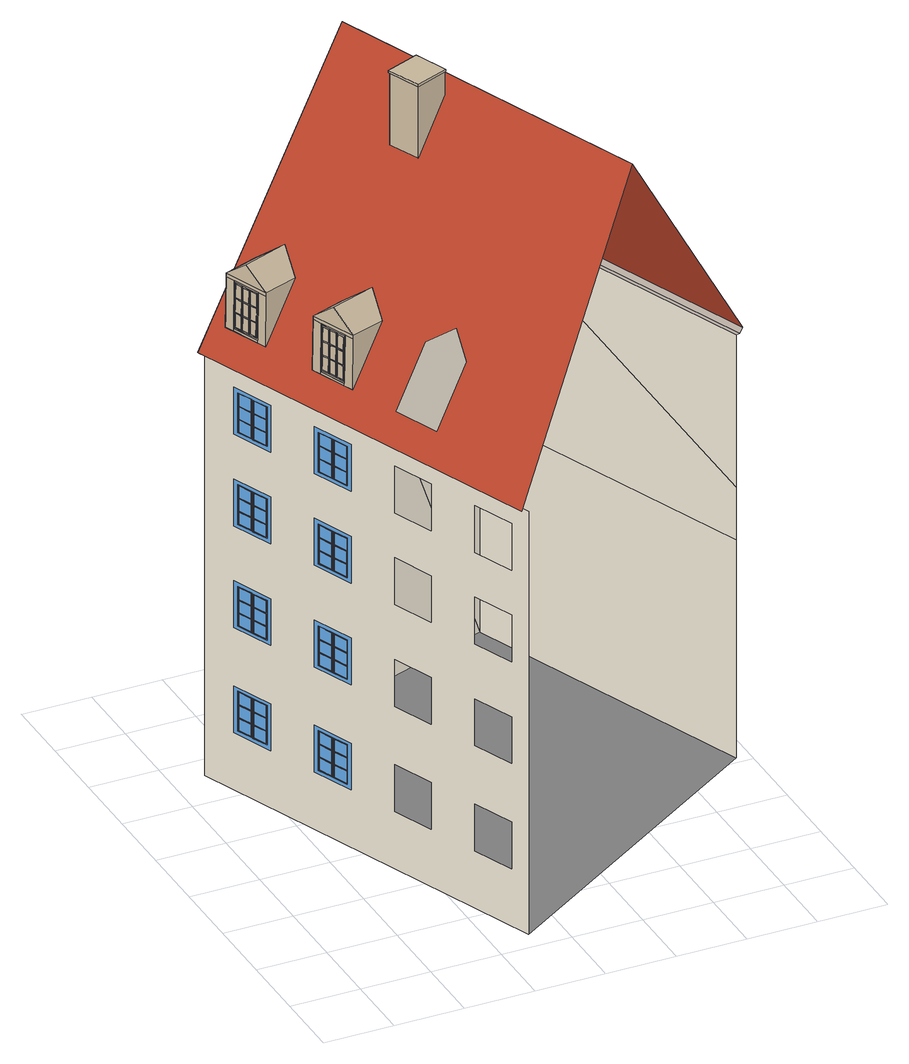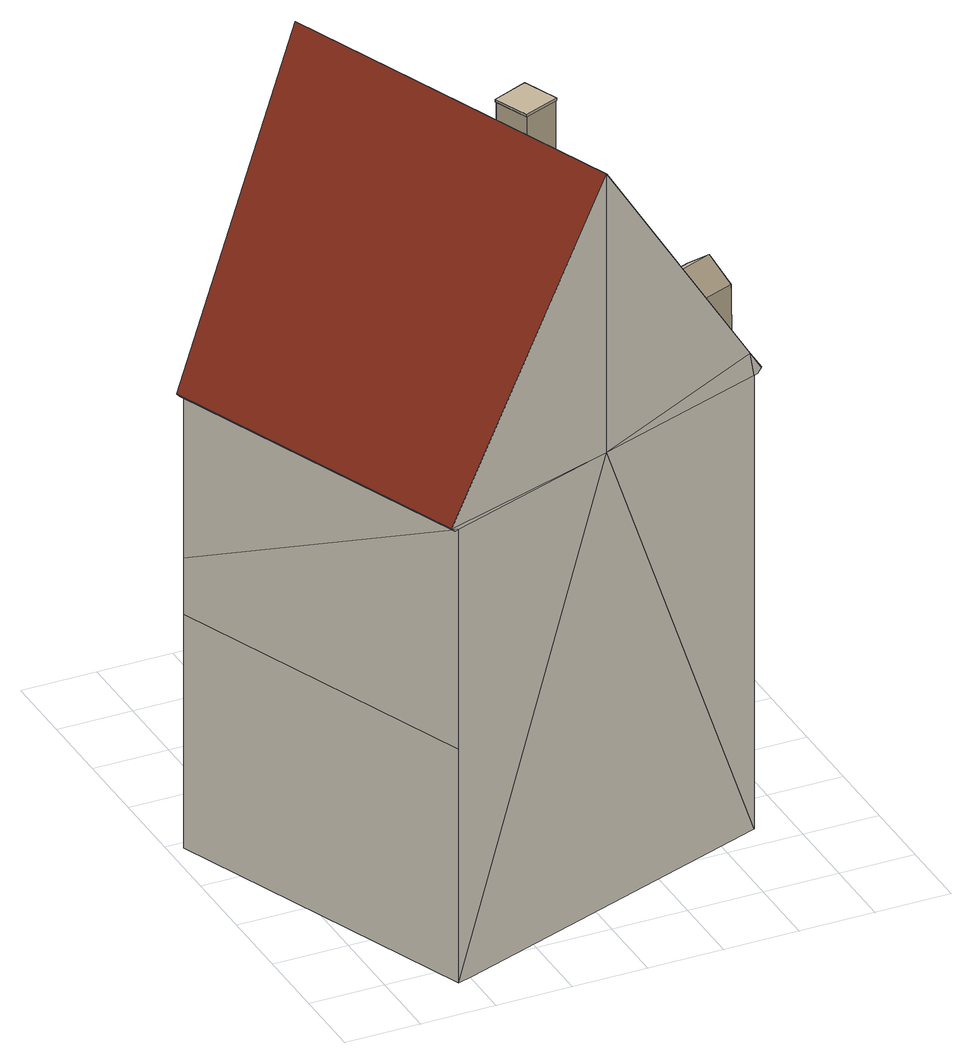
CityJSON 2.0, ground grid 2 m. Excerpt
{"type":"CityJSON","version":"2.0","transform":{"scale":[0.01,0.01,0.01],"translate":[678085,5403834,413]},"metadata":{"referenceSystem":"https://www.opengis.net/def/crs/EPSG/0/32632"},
"CityObjects":{
"building1":{"type":"Building","attributes":{"dataAvailable":"Sufficient","measuredHeight":20.71},"children":["building1-1","building1-2","building1-3"],"geometry":[{"type":"MultiSurface","lod":"3","boundaries":[[[0,1,2]],[[0,3,1]],[[3,4,2,1]],[[0,2,4]],[[4,3,0]],[[5,6,7,8]],[[9,10,11,12]],[[13,14,15,16]],[[17,18,19,20]],[[21,22,23,24]],[[25,26,27,28]],[[29,30,31,32]],[[33,34,35,36]],[[37,38,39,40]],[[41,42,43,44]],[[45,46,47,48]],[[49,50,51,52]],[[10,53,54,11]],[[6,55,56,7]],[[14,57,58,15]],[[22,59,60,23]],[[18,61,62,19]],[[26,63,64,27]],[[34,65,66,35]],[[30,67,68,31]],[[38,69,70,39]],[[46,71,72,47]],[[42,73,74,43]],[[50,75,76,51]],[[77,78,79,80],[58,81,16,15],[82,12,11,54],[83,8,7,56]],[[84,85,86,87],[64,88,28,27],[89,24,23,60],[90,20,19,62]],[[91,92,93,94],[70,95,40,39],[96,36,35,66],[97,32,31,68]],[[98,99,100,101],[76,102,52,51],[103,48,47,72],[104,44,43,74]],[[14,13,105,106]],[[10,9,107,108]],[[6,5,109,110]],[[26,25,111,112]],[[22,21,113,114]],[[18,17,115,116]],[[38,37,117,118]],[[34,33,119,120]],[[30,29,121,122]],[[50,49,123,124]],[[46,45,125,126]],[[42,41,127,128]],[[129,9,12,82]],[[130,13,16,81]],[[131,5,8,83]],[[132,21,24,89]],[[133,25,28,88]],[[134,17,20,90]],[[135,33,36,96]],[[136,37,40,95]],[[137,29,32,97]],[[138,45,48,103]],[[139,49,52,102]],[[140,41,44,104]],[[53,10,9,129]],[[14,13,130,57]],[[55,6,5,131]],[[59,22,21,132]],[[26,25,133,63]],[[61,18,17,134]],[[65,34,33,135]],[[38,37,136,69]],[[67,30,29,137]],[[71,46,45,138]],[[50,49,139,75]],[[73,42,41,140]],[[9,129,141,107]],[[13,130,142,105]],[[5,131,143,109]],[[21,132,144,113]],[[25,133,145,111]],[[17,134,146,115]],[[33,135,147,119]],[[37,136,148,117]],[[29,137,149,121]],[[45,138,150,125]],[[49,139,151,123]],[[41,140,152,127]],[[53,129,82,54]],[[57,130,81,58]],[[55,131,83,56]],[[59,132,89,60]],[[63,133,88,64]],[[61,134,90,62]],[[65,135,96,66]],[[69,136,95,70]],[[67,137,97,68]],[[71,138,103,72]],[[75,139,102,76]],[[73,140,104,74]],[[57,14,106,153]],[[53,10,108,154]],[[55,6,110,155]],[[63,26,112,156]],[[59,22,114,157]],[[61,18,116,158]],[[69,38,118,159]],[[65,34,120,160]],[[67,30,122,161]],[[75,50,124,162]],[[71,46,126,163]],[[73,42,128,164]],[[165,166,167,168]],[[169,170,171,172]],[[173,174,175,176]],[[177,178,179,180]],[[181,182,183,184]],[[185,186,187,188]],[[189,190,191,192]],[[193,194,195,196]],[[197,198,199,200]],[[201,202,203,204]],[[205,206,207,208]],[[209,210,211,212]],[[213,214,215,216],[77,80,79,78],[217,218,219,220]],[[221,222,223,224],[84,87,86,85],[225,226,227,228]],[[229,230,231,232],[91,94,93,92],[233,234,235,236]],[[237,238,239,240],[98,101,100,99],[241,242,243,244]],[[130,57,153,142]],[[129,53,154,141]],[[131,55,155,143]],[[133,63,156,145]],[[132,59,157,144]],[[134,61,158,146]],[[136,69,159,148]],[[135,65,160,147]],[[137,67,161,149]],[[139,75,162,151]],[[138,71,163,150]],[[140,73,164,152]],[[174,245,246,175]],[[170,247,248,171]],[[166,249,250,167]],[[186,251,252,187]],[[182,253,254,183]],[[178,255,256,179]],[[198,257,258,199]],[[194,259,260,195]],[[190,261,262,191]],[[210,263,264,211]],[[206,265,266,207]],[[202,267,268,203]],[[217,220,219,218],[246,269,176,175],[270,168,167,250],[271,172,171,248]],[[225,228,227,226],[252,272,188,187],[273,180,179,256],[274,184,183,254]],[[233,236,235,234],[258,275,200,199],[276,192,191,262],[277,196,195,260]],[[241,244,243,242],[264,278,212,211],[279,204,203,268],[280,208,207,266]],[[170,169,281,282]],[[166,165,283,284]],[[174,173,285,286]],[[182,181,287,288]],[[178,177,289,290]],[[186,185,291,292]],[[194,193,293,294]],[[190,189,295,296]],[[198,197,297,298]],[[206,205,299,300]],[[202,201,301,302]],[[210,209,303,304]],[[305,165,168,270]],[[306,173,176,269]],[[307,169,172,271]],[[308,177,180,273]],[[309,185,188,272]],[[310,181,184,274]],[[311,189,192,276]],[[312,197,200,275]],[[313,193,196,277]],[[314,201,204,279]],[[315,209,212,278]],[[316,205,208,280]],[[174,173,306,245]],[[247,170,169,307]],[[249,166,165,305]],[[186,185,309,251]],[[253,182,181,310]],[[255,178,177,308]],[[198,197,312,257]],[[259,194,193,313]],[[261,190,189,311]],[[210,209,315,263]],[[265,206,205,316]],[[267,202,201,314]],[[169,307,317,281]],[[165,305,318,283]],[[173,306,319,285]],[[181,310,320,287]],[[177,308,321,289]],[[185,309,322,291]],[[193,313,323,293]],[[189,311,324,295]],[[197,312,325,297]],[[205,316,326,299]],[[201,314,327,301]],[[209,315,328,303]],[[249,305,270,250]],[[245,306,269,246]],[[247,307,271,248]],[[255,308,273,256]],[[251,309,272,252]],[[253,310,274,254]],[[261,311,276,262]],[[257,312,275,258]],[[259,313,277,260]],[[267,314,279,268]],[[263,315,278,264]],[[265,316,280,266]],[[249,166,284,329]],[[247,170,282,330]],[[245,174,286,331]],[[255,178,290,332]],[[253,182,288,333]],[[251,186,292,334]],[[261,190,296,335]],[[259,194,294,336]],[[257,198,298,337]],[[267,202,302,338]],[[265,206,300,339]],[[263,210,304,340]],[[307,247,330,317]],[[305,249,329,318]],[[306,245,331,319]],[[310,253,333,320]],[[308,255,332,321]],[[309,251,334,322]],[[313,259,336,323]],[[311,261,335,324]],[[312,257,337,325]],[[316,265,339,326]],[[314,267,338,327]],[[315,263,340,328]],[[341,342,343,344]],[[345,346,347,348]],[[349,350,351,352]],[[353,354,355,356]],[[357,358,359,360]],[[361,362,363,364]],[[365,366,367,368]],[[369,370,371,372]],[[373,374,375,376]],[[377,378,379,380]],[[381,382,383,384]],[[385,386,387,388]],[[346,389,390,347]],[[342,391,392,343]],[[350,393,394,351]],[[358,395,396,359]],[[354,397,398,355]],[[362,399,400,363]],[[370,401,402,371]],[[366,403,404,367]],[[374,405,406,375]],[[382,407,408,383]],[[378,409,410,379]],[[386,411,412,387]],[[413,414,415,416],[394,417,352,351],[418,348,347,390],[419,344,343,392]],[[420,421,422,423],[400,424,364,363],[425,360,359,396],[426,356,355,398]],[[427,428,429,430],[406,431,376,375],[432,372,371,402],[433,368,367,404]],[[434,435,436,437],[412,438,388,387],[439,384,383,408],[440,380,379,410]],[[350,349,441,442]],[[346,345,443,444]],[[342,341,445,446]],[[362,361,447,448]],[[358,357,449,450]],[[354,353,451,452]],[[374,373,453,454]],[[370,369,455,456]],[[366,365,457,458]],[[386,385,459,460]],[[382,381,461,462]],[[378,377,463,464]],[[465,345,348,418]],[[466,349,352,417]],[[467,341,344,419]],[[468,357,360,425]],[[469,361,364,424]],[[470,353,356,426]],[[471,369,372,432]],[[472,373,376,431]],[[473,365,368,433]],[[474,381,384,439]],[[475,385,388,438]],[[476,377,380,440]],[[389,346,345,465]],[[350,349,466,393]],[[391,342,341,467]],[[395,358,357,468]],[[362,361,469,399]],[[397,354,353,470]],[[401,370,369,471]],[[374,373,472,405]],[[403,366,365,473]],[[407,382,381,474]],[[386,385,475,411]],[[409,378,377,476]],[[345,465,477,443]],[[349,466,478,441]],[[341,467,479,445]],[[357,468,480,449]],[[361,469,481,447]],[[353,470,482,451]],[[369,471,483,455]],[[373,472,484,453]],[[365,473,485,457]],[[381,474,486,461]],[[385,475,487,459]],[[377,476,488,463]],[[389,465,418,390]],[[393,466,417,394]],[[391,467,419,392]],[[395,468,425,396]],[[399,469,424,400]],[[397,470,426,398]],[[401,471,432,402]],[[405,472,431,406]],[[403,473,433,404]],[[407,474,439,408]],[[411,475,438,412]],[[409,476,440,410]],[[489,490,4,491],[237,240,239,238],[492,493,494,495],[496,497,498,499],[500,501,502,503],[504,505,506,507],[508,509,510,511],[512,513,514,515],[516,517,518,519],[520,521,522,523],[524,525,526,527],[223,222,221,224],[528,529,530,531],[215,214,213,216],[532,533,534,535],[536,537,538,539],[230,229,232,231]],[[393,350,442,540]],[[389,346,444,541]],[[391,342,446,542]],[[399,362,448,543]],[[395,358,450,544]],[[397,354,452,545]],[[405,374,454,546]],[[401,370,456,547]],[[403,366,458,548]],[[411,386,460,549]],[[407,382,462,550]],[[409,378,464,551]],[[552,553,554,555]],[[556,557,558,559]],[[560,561,562,563]],[[564,565,566,567]],[[568,569,570,571]],[[572,573,574,575]],[[576,577,578,579]],[[580,581,582,583]],[[584,585,586,587]],[[588,589,590,591]],[[592,593,594,595]],[[596,597,598,599]],[[497,496,499,498],[413,416,415,414],[600,601,602,603]],[[501,500,503,502],[420,423,422,421],[604,605,606,607]],[[531,530,529,528],[427,430,429,428],[608,609,610,611]],[[526,525,524,527],[434,437,436,435],[612,613,614,615]],[[466,393,540,478]],[[465,389,541,477]],[[467,391,542,479]],[[469,399,543,481]],[[468,395,544,480]],[[470,397,545,482]],[[472,405,546,484]],[[471,401,547,483]],[[473,403,548,485]],[[475,411,549,487]],[[474,407,550,486]],[[476,409,551,488]],[[561,616,617,562]],[[557,618,619,558]],[[553,620,621,554]],[[573,622,623,574]],[[569,624,625,570]],[[565,626,627,566]],[[585,628,629,586]],[[581,630,631,582]],[[577,632,633,578]],[[597,634,635,598]],[[593,636,637,594]],[[589,638,639,590]],[[600,603,602,601],[617,640,563,562],[641,555,554,621],[642,559,558,619]],[[604,607,606,605],[623,643,575,574],[644,567,566,627],[645,571,570,625]],[[608,611,610,609],[629,646,587,586],[647,579,578,633],[648,583,582,631]],[[612,615,614,613],[635,649,599,598],[650,591,590,639],[651,595,594,637]],[[557,556,652,653]],[[553,552,654,655]],[[561,560,656,657]],[[569,568,658,659]],[[565,564,660,661]],[[573,572,662,663]],[[581,580,664,665]],[[577,576,666,667]],[[585,584,668,669]],[[593,592,670,671]],[[589,588,672,673]],[[597,596,674,675]],[[676,552,555,641]],[[677,560,563,640]],[[678,556,559,642]],[[679,564,567,644]],[[680,572,575,643]],[[681,568,571,645]],[[682,576,579,647]],[[683,584,587,646]],[[684,580,583,648]],[[685,588,591,650]],[[686,596,599,649]],[[687,592,595,651]],[[561,560,677,616]],[[618,557,556,678]],[[620,553,552,676]],[[573,572,680,622]],[[624,569,568,681]],[[626,565,564,679]],[[585,584,683,628]],[[630,581,580,684]],[[632,577,576,682]],[[597,596,686,634]],[[636,593,592,687]],[[638,589,588,685]],[[556,678,688,652]],[[552,676,689,654]],[[560,677,690,656]],[[568,681,691,658]],[[564,679,692,660]],[[572,680,693,662]],[[580,684,694,664]],[[576,682,695,666]],[[584,683,696,668]],[[592,687,697,670]],[[588,685,698,672]],[[596,686,699,674]],[[620,553,655,700]],[[618,557,653,701]],[[616,561,657,702]],[[626,565,661,703]],[[624,569,659,704]],[[622,573,663,705]],[[632,577,667,706]],[[630,581,665,707]],[[628,585,669,708]],[[638,589,673,709]],[[636,593,671,710]],[[634,597,675,711]],[[682,632,706,695]],[[683,628,708,696]],[[687,636,710,697]],[[685,638,709,698]],[[686,634,711,699]],[[712,713,714,715,716]],[[717,491,4]],[[717,4,3]],[[718,719,720,721,722]],[[3,0,723,724,725,726],[716,715,714,713,712],[722,721,720,719,718],[727,728,729,730,731]],[[3,726,717]],[[732,733,734,491,717]],[[735,489,491,734,733,732]],[[725,736,737,726]],[[717,726,737]],[[738,739,732,717]],[[738,717,737]],[[740,738,737]],[[741,735,732,739]],[[742,741,739,738]],[[743,742,738]],[[744,743,738,740]],[[736,744,740,737]]],"semantics":{"surfaces":[{"type":"OuterCeilingSurface"},{"type":"RoofSurface"},{"type":"WallSurface"},{"type":"Window"},{"type":"RoofSurface","klumMaterialClass":"Ceramic","klumMaterialIndex":"D201","materialUncertainty":0.3},{"type":"GroundSurface"}],"values":[0,1,2,2,2,3,3,3,3,3,3,3,3,3,3,3,3,3,3,3,3,3,3,3,3,3,3,3,3,3,3,3,3,3,3,3,3,3,3,3,3,3,3,3,3,3,3,3,3,3,3,3,3,3,3,3,3,3,3,3,3,3,3,3,3,3,3,3,3,3,3,3,3,3,3,3,3,3,3,3,3,3,3,3,3,3,3,3,3,3,3,3,3,3,3,3,3,3,3,3,3,3,3,3,3,3,3,3,3,3,3,3,3,3,3,3,3,3,3,3,3,3,3,3,3,3,3,3,3,3,3,3,3,3,3,3,3,3,3,3,3,3,3,3,3,3,3,3,3,3,3,3,3,3,3,3,3,3,3,3,3,3,3,3,3,3,3,3,3,3,3,3,3,3,3,3,3,3,3,3,3,3,3,3,3,3,3,3,3,3,3,3,3,3,3,3,3,3,3,3,3,3,3,3,3,3,3,3,3,3,3,3,3,3,3,3,3,3,3,3,3,3,3,3,3,3,3,3,3,3,3,3,3,3,3,3,3,3,3,3,3,3,3,3,3,3,3,3,3,3,3,3,3,3,3,3,3,3,3,3,3,3,3,3,3,3,3,3,3,3,3,3,3,3,3,3,3,3,3,3,3,3,3,3,3,3,3,3,3,3,3,3,3,3,3,3,3,3,3,3,3,3,3,3,3,3,3,3,3,3,3,3,3,3,3,3,3,3,3,3,3,2,3,3,3,3,3,3,3,3,3,3,3,3,3,3,3,3,3,3,3,3,3,3,3,3,3,3,3,3,3,3,3,3,3,3,3,3,3,3,3,3,3,3,3,3,3,3,3,3,3,3,3,3,3,3,3,3,3,3,3,3,3,3,3,3,3,3,3,3,3,3,3,3,3,3,3,3,3,3,3,3,3,3,3,3,3,3,3,3,3,3,3,3,3,3,3,3,3,3,3,3,3,3,3,3,3,3,3,3,3,3,3,3,3,3,3,3,3,3,3,3,3,1,2,2,1,4,2,2,5,4,2,2,2,2,2,2,2,0,0]}}]},
"building1-1":{"type":"BuildingInstallation","attributes":{"@cityeditor:layer":"Unclassified.LoD3"},"parents":["building1"],"geometry":[{"type":"MultiSurface","lod":"3","boundaries":[[[745,746,747,748]],[[749,750,751]],[[752,753,754,755]],[[756,757,758,759]],[[760,761,762,763],[764,752,755,765,766,767,768,769]],[[770,771,772,773]],[[774,775,776]],[[764,777,753,752]],[[756,778,779,759]],[[774,776,780,763,762,781]],[[763,782,783,760]],[[773,772,784,785]],[[758,786,787,757]],[[788,789,746,745]],[[753,777,790,791]],[[745,788,792,748]],[[793,794,795,796]],[[751,797,754,753,791]],[[792,798,789,788]],[[777,799,800,750,749,790]],[[785,784,801,802]],[[762,803,782,763]],[[769,799,754,755]],[[769,799,777,764]],[[757,787,778,756]],[[748,747,798,792]],[[759,779,786,758]],[[716,712,774,781]],[[804,805,806,807]],[[808,809,794,793]],[[751,750,800,797],[810,811,812,813],[806,805,814,815],[794,809,816,795]],[[802,801,771,770]],[[767,750,800,768]],[[817,818,819,820]],[[817,813,812,820]],[[765,797,751,766]],[[766,751,750,767]],[[821,822,823,824]],[[807,806,815,825]],[[765,797,800,768]],[[752,764,769,755],[745,748,792,788],[756,759,758,757],[773,785,802,770]],[[820,812,811,819]],[[825,807,804,826]],[[818,810,813,817]],[[793,808,827,796]],[[825,815,814,826]],[[819,811,810,818]],[[796,795,816,827]],[[754,799,777,753],[789,798,747,746],[787,786,779,778],[771,801,784,772]],[[765,768,767,766],[817,820,819,818],[825,826,804,807],[796,827,808,793]],[[760,783,828,761]],[[770,802,785,773]],[[714,715,780,776]],[[761,829,716,781,762]],[[768,800,799,769]],[[760,830,829,761]],[[715,830,760,763,780]],[[831,832,833,834]],[[755,769,768,765],[834,835,836,831],[837,838,839,840],[841,842,821,824]],[[838,843,844,839]],[[839,844,845,840]],[[841,846,847,842]],[[824,823,846,841]],[[797,800,799,754],[832,848,849,833],[845,844,843,850],[823,822,847,846]],[[837,840,839,838]],[[836,848,832,831]],[[834,833,849,835]],[[824,821,842,841]],[[837,850,843,838]],[[755,754,797,765]],[[842,847,822,821]],[[834,831,836,835]],[[827,816,809,808]],[[840,845,850,837]],[[835,849,848,836]],[[826,814,805,804]],[[713,712,774,775]],[[714,713,775,776]],[[715,830,829,716,712,713,714]]]}]},
"building1-2":{"type":"BuildingInstallation","attributes":{"@cityeditor:layer":"Unclassified.LoD3"},"parents":["building1"],"geometry":[{"type":"MultiSurface","lod":"3","boundaries":[[[851,852,853,854]],[[855,856,857,858]],[[859,860,861,862]],[[863,864,865,866]],[[867,868,869,870],[871,859,862,872,873,874,875,876]],[[877,878,879,880]],[[881,882,883]],[[871,884,860,859]],[[863,885,886,866]],[[881,883,887,870,869,888]],[[870,889,890,867]],[[880,879,891,892]],[[865,893,894,864]],[[895,896,852,851]],[[860,884,897,898]],[[851,895,899,854]],[[900,901,902,903]],[[855,858,904,861,860,898]],[[899,905,896,895]],[[884,906,907,857,856,897]],[[892,891,908,909]],[[869,910,889,870]],[[876,906,861,862]],[[876,906,884,871]],[[864,894,885,863]],[[854,853,905,899]],[[866,886,893,865]],[[719,720,881,888]],[[911,912,913,914]],[[915,916,901,900]],[[858,857,907,904],[917,918,919,920],[913,912,921,922],[901,916,923,902]],[[909,908,878,877]],[[874,857,907,875]],[[924,925,926,927]],[[924,920,919,927]],[[872,904,858,873]],[[873,858,857,874]],[[928,929,930,931]],[[914,913,922,932]],[[872,904,907,875]],[[859,871,876,862],[851,854,899,895],[863,866,865,864],[880,892,909,877]],[[927,919,918,926]],[[932,914,911,933]],[[925,917,920,924]],[[900,915,934,903]],[[932,922,921,933]],[[926,918,917,925]],[[903,902,923,934]],[[861,906,884,860],[896,905,853,852],[894,893,886,885],[878,908,891,879]],[[872,875,874,873],[924,927,926,925],[932,933,911,914],[903,934,915,900]],[[867,890,935,868]],[[877,909,892,880]],[[722,718,887,883]],[[868,936,719,888,869]],[[875,907,906,876]],[[867,937,936,868]],[[718,937,867,870,887]],[[938,939,940,941]],[[862,876,875,872],[941,942,943,938],[944,945,946,947],[948,949,928,931]],[[945,950,951,946]],[[946,951,952,947]],[[948,953,954,949]],[[931,930,953,948]],[[904,907,906,861],[939,955,956,940],[952,951,950,957],[930,929,954,953]],[[944,947,946,945]],[[943,955,939,938]],[[941,940,956,942]],[[931,928,949,948]],[[944,957,950,945]],[[862,861,904,872]],[[949,954,929,928]],[[941,938,943,942]],[[934,923,916,915]],[[947,952,957,944]],[[942,956,955,943]],[[933,921,912,911]],[[721,720,881,882]],[[722,721,882,883]],[[718,937,936,719,720,721,722]]]}]},
"building1-3":{"type":"BuildingInstallation","attributes":{"materialUncertainty":1},"parents":["building1"],"geometry":[{"type":"MultiSurface","lod":"3","boundaries":[[[958,959,960,961]],[[962,963,964,965]],[[966,967,968,969]],[[960,970,971,961]],[[970,972,973,971],[964,969,968,965]],[[959,972,970,960]],[[961,971,973,958]],[[958,973,972,959]],[[963,966,969,964]],[[962,965,968,967]],[[967,966,963,962]]]}]}
},
"vertices":[
[72,1118,1341],[71,1118,1341],[83,1122,1329],[107,1131,1396],[95,1127,1329],[139,1015,328],[139,1015,365],[138,1014,365],[138,1014,328],[139,1015,289],[139,1015,326],[138,1014,326],[138,1014,289],[139,1015,250],[139,1015,287],[138,1014,287],[138,1014,250],[139,1015,641],[139,1015,678],[138,1014,678],[138,1014,641],[139,1015,602],[139,1015,639],[138,1014,639],[138,1014,602],[139,1015,563],[139,1015,600],[138,1014,600],[138,1014,563],[139,1015,945],[139,1015,982],[138,1014,982],[138,1014,945],[139,1015,906],[139,1015,943],[138,1014,943],[138,1014,906],[139,1015,867],[139,1015,904],[138,1014,904],[138,1014,867],[139,1015,1219],[139,1015,1257],[138,1014,1257],[138,1014,1219],[139,1015,1180],[139,1015,1218],[138,1014,1218],[138,1014,1180],[139,1015,1141],[139,1015,1179],[138,1014,1179],[138,1014,1141],[155,973,326],[154,973,326],[155,973,365],[154,973,365],[155,973,287],[154,973,287],[155,973,639],[154,973,639],[155,973,678],[154,973,678],[155,973,600],[154,973,600],[155,973,943],[154,973,943],[155,973,982],[154,973,982],[155,973,904],[154,973,904],[155,973,1218],[154,973,1218],[155,973,1257],[154,973,1257],[155,973,1179],[154,973,1179],[137,1017,367],[137,1017,248],[155,971,248],[155,971,367],[154,973,250],[154,973,289],[154,973,328],[137,1017,680],[137,1017,561],[155,971,561],[155,971,680],[154,973,563],[154,973,602],[154,973,641],[137,1017,984],[137,1017,865],[155,971,865],[155,971,984],[154,973,867],[154,973,906],[154,973,945],[137,1017,1258],[137,1017,1140],[155,971,1140],[155,971,1258],[154,973,1141],[154,973,1180],[154,973,1219],[141,1016,250],[141,1016,287],[141,1016,289],[141,1016,326],[141,1016,328],[141,1016,365],[141,1016,563],[141,1016,600],[141,1016,602],[141,1016,639],[141,1016,641],[141,1016,678],[141,1016,867],[141,1016,904],[141,1016,906],[141,1016,943],[141,1016,945],[141,1016,982],[141,1016,1141],[141,1016,1179],[141,1016,1180],[141,1016,1218],[141,1016,1219],[141,1016,1257],[155,973,289],[155,973,250],[155,973,328],[155,973,602],[155,973,563],[155,973,641],[155,973,906],[155,973,867],[155,973,945],[155,973,1180],[155,973,1141],[155,973,1219],[157,974,289],[157,974,250],[157,974,328],[157,974,602],[157,974,563],[157,974,641],[157,974,906],[157,974,867],[157,974,945],[157,974,1180],[157,974,1141],[157,974,1219],[157,974,287],[157,974,326],[157,974,365],[157,974,600],[157,974,639],[157,974,678],[157,974,904],[157,974,943],[157,974,982],[157,974,1179],[157,974,1218],[157,974,1257],[158,966,289],[158,966,326],[157,966,326],[157,966,289],[158,966,328],[158,966,365],[157,966,365],[157,966,328],[158,966,250],[158,966,287],[157,966,287],[157,966,250],[158,966,602],[158,966,639],[157,966,639],[157,966,602],[158,966,641],[158,966,678],[157,966,678],[157,966,641],[158,966,563],[158,966,600],[157,966,600],[157,966,563],[158,966,906],[158,966,943],[157,966,943],[157,966,906],[158,966,945],[158,966,982],[157,966,982],[157,966,945],[158,966,867],[158,966,904],[157,966,904],[157,966,867],[158,966,1180],[158,966,1218],[157,966,1218],[157,966,1180],[158,966,1219],[158,966,1257],[157,966,1257],[157,966,1219],[158,966,1141],[158,966,1179],[157,966,1179],[157,966,1141],[132,1030,377],[132,1030,237],[179,908,237],[179,908,377],[156,967,367],[174,921,367],[174,921,248],[156,967,248],[132,1030,691],[132,1030,551],[179,908,551],[179,908,691],[156,967,680],[174,921,680],[174,921,561],[156,967,561],[132,1030,995],[132,1030,855],[179,908,855],[179,908,995],[156,967,984],[174,921,984],[174,921,865],[156,967,865],[132,1030,1269],[132,1030,1129],[179,908,1129],[179,908,1269],[156,967,1258],[174,921,1258],[174,921,1140],[156,967,1140],[174,924,287],[173,924,287],[174,924,365],[173,924,365],[174,924,326],[173,924,326],[174,924,600],[173,924,600],[174,924,678],[173,924,678],[174,924,639],[173,924,639],[174,924,904],[173,924,904],[174,924,982],[173,924,982],[174,924,943],[173,924,943],[174,924,1179],[173,924,1179],[174,924,1257],[173,924,1257],[174,924,1218],[173,924,1218],[173,924,250],[173,924,289],[173,924,328],[173,924,563],[173,924,602],[173,924,641],[173,924,867],[173,924,906],[173,924,945],[173,924,1141],[173,924,1180],[173,924,1219],[160,967,328],[160,967,365],[160,967,289],[160,967,326],[160,967,250],[160,967,287],[160,967,641],[160,967,678],[160,967,602],[160,967,639],[160,967,563],[160,967,600],[160,967,945],[160,967,982],[160,967,906],[160,967,943],[160,967,867],[160,967,904],[160,967,1219],[160,967,1257],[160,967,1180],[160,967,1218],[160,967,1141],[160,967,1179],[174,924,289],[174,924,250],[174,924,328],[174,924,602],[174,924,563],[174,924,641],[174,924,906],[174,924,867],[174,924,945],[174,924,1180],[174,924,1141],[174,924,1219],[176,925,328],[176,925,289],[176,925,250],[176,925,641],[176,925,602],[176,925,563],[176,925,945],[176,925,906],[176,925,867],[176,925,1219],[176,925,1180],[176,925,1141],[176,925,326],[176,925,365],[176,925,287],[176,925,639],[176,925,678],[176,925,600],[176,925,943],[176,925,982],[176,925,904],[176,925,1218],[176,925,1257],[176,925,1179],[241,751,328],[241,751,365],[240,750,365],[240,750,328],[241,751,289],[241,751,326],[240,750,326],[240,750,289],[241,751,250],[241,751,287],[240,750,287],[240,750,250],[241,751,641],[241,751,678],[240,750,678],[240,750,641],[241,751,602],[241,751,639],[240,750,639],[240,750,602],[241,751,563],[241,751,600],[240,750,600],[240,750,563],[241,751,945],[241,751,982],[240,750,982],[240,750,945],[241,751,906],[241,751,943],[240,750,943],[240,750,906],[241,751,867],[241,751,904],[240,750,904],[240,750,867],[241,751,1219],[241,751,1257],[240,750,1257],[240,750,1219],[241,751,1180],[241,751,1218],[240,750,1218],[240,750,1180],[241,751,1141],[241,751,1179],[240,750,1179],[240,750,1141],[257,709,326],[256,708,326],[257,709,365],[256,708,365],[257,709,287],[256,708,287],[257,709,639],[256,708,639],[257,709,678],[256,708,678],[257,709,600],[256,708,600],[257,709,943],[256,708,943],[257,709,982],[256,708,982],[257,709,904],[256,708,904],[257,709,1218],[256,708,1218],[257,709,1257],[256,708,1257],[257,709,1179],[256,708,1179],[239,752,367],[239,752,248],[257,706,248],[257,706,367],[256,708,250],[256,708,289],[256,708,328],[239,752,680],[239,752,561],[257,706,561],[257,706,680],[256,708,563],[256,708,602],[256,708,641],[239,752,984],[239,752,865],[257,706,865],[257,706,984],[256,708,867],[256,708,906],[256,708,945],[239,752,1258],[239,752,1140],[257,706,1140],[257,706,1258],[256,708,1141],[256,708,1180],[256,708,1219],[243,751,250],[243,751,287],[243,751,289],[243,751,326],[243,751,328],[243,751,365],[243,751,563],[243,751,600],[243,751,602],[243,751,639],[243,751,641],[243,751,678],[243,751,867],[243,751,904],[243,751,906],[243,751,943],[243,751,945],[243,751,982],[243,751,1141],[243,751,1179],[243,751,1180],[243,751,1218],[243,751,1219],[243,751,1257],[257,709,289],[257,709,250],[257,709,328],[257,709,602],[257,709,563],[257,709,641],[257,709,906],[257,709,867],[257,709,945],[257,709,1180],[257,709,1141],[257,709,1219],[259,709,289],[259,709,250],[259,709,328],[259,709,602],[259,709,563],[259,709,641],[259,709,906],[259,709,867],[259,709,945],[259,709,1180],[259,709,1141],[259,709,1219],[506,60,66],[506,60,1329],[95,1127,66],[336,501,995],[382,380,995],[382,380,855],[336,501,855],[234,766,237],[234,766,377],[281,644,377],[281,644,237],[234,766,551],[234,766,691],[281,644,691],[281,644,551],[437,237,1129],[437,237,1269],[484,116,1269],[484,116,1129],[382,380,691],[382,380,551],[336,501,551],[336,501,691],[437,237,551],[437,237,691],[484,116,691],[484,116,551],[336,501,1129],[336,501,1269],[382,380,1269],[382,380,1129],[336,501,237],[336,501,377],[382,380,377],[382,380,237],[281,644,1129],[234,766,1129],[234,766,1269],[281,644,1269],[281,644,995],[281,644,855],[234,766,855],[234,766,995],[437,237,995],[484,116,995],[484,116,855],[437,237,855],[484,116,237],[437,237,237],[437,237,377],[484,116,377],[259,709,287],[259,709,326],[259,709,365],[259,709,600],[259,709,639],[259,709,678],[259,709,904],[259,709,943],[259,709,982],[259,709,1179],[259,709,1218],[259,709,1257],[260,702,289],[260,702,326],[259,701,326],[259,701,289],[260,702,328],[260,702,365],[259,701,365],[259,701,328],[260,702,250],[260,702,287],[259,701,287],[259,701,250],[260,702,602],[260,702,639],[259,701,639],[259,701,602],[260,702,641],[260,702,678],[259,701,678],[259,701,641],[260,702,563],[260,702,600],[259,701,600],[259,701,563],[260,702,906],[260,702,943],[259,701,943],[259,701,906],[260,702,945],[260,702,982],[259,701,982],[259,701,945],[260,702,867],[260,702,904],[259,701,904],[259,701,867],[260,702,1180],[260,702,1218],[259,701,1218],[259,701,1180],[260,702,1219],[260,702,1257],[259,701,1257],[259,701,1219],[260,702,1141],[260,702,1179],[259,701,1179],[259,701,1141],[258,703,367],[276,657,367],[276,657,248],[258,703,248],[258,703,680],[276,657,680],[276,657,561],[258,703,561],[258,703,984],[276,657,984],[276,657,865],[258,703,865],[258,703,1258],[276,657,1258],[276,657,1140],[258,703,1140],[276,660,287],[275,659,287],[276,660,365],[275,659,365],[276,660,326],[275,659,326],[276,660,600],[275,659,600],[276,660,678],[275,659,678],[276,660,639],[275,659,639],[276,660,904],[275,659,904],[276,660,982],[275,659,982],[276,660,943],[275,659,943],[276,660,1179],[275,659,1179],[276,660,1257],[275,659,1257],[276,660,1218],[275,659,1218],[275,659,250],[275,659,289],[275,659,328],[275,659,563],[275,659,602],[275,659,641],[275,659,867],[275,659,906],[275,659,945],[275,659,1141],[275,659,1180],[275,659,1219],[262,703,328],[262,703,365],[262,703,289],[262,703,326],[262,703,250],[262,703,287],[262,703,641],[262,703,678],[262,703,602],[262,703,639],[262,703,563],[262,703,600],[262,703,945],[262,703,982],[262,703,906],[262,703,943],[262,703,867],[262,703,904],[262,703,1219],[262,703,1257],[262,703,1180],[262,703,1218],[262,703,1141],[262,703,1179],[276,660,289],[276,660,250],[276,660,328],[276,660,602],[276,660,563],[276,660,641],[276,660,906],[276,660,867],[276,660,945],[276,660,1180],[276,660,1141],[276,660,1219],[278,661,328],[278,661,289],[278,661,250],[278,661,641],[278,661,602],[278,661,563],[278,661,945],[278,661,906],[278,661,867],[278,661,1219],[278,661,1180],[278,661,1141],[278,661,326],[278,661,365],[278,661,287],[278,661,639],[278,661,678],[278,661,600],[278,661,943],[278,661,982],[278,661,904],[278,661,1218],[278,661,1257],[278,661,1179],[290,996,1573],[298,1076,1627],[238,1129,1573],[136,1090,1414],[187,957,1414],[565,1297,1329],[246,804,1414],[298,670,1414],[400,709,1573],[409,789,1627],[349,843,1573],[482,51,1341],[515,72,1396],[933,342,2104],[565,1297,2104],[455,566,1573],[516,512,1627],[507,433,1573],[404,393,1414],[353,526,1414],[1036,1467,66],[994,1452,66],[101,1129,66],[1361,622,66],[1384,631,1341],[1059,1475,1341],[1036,1467,1329],[1036,1467,716],[1047,1471,1329],[1361,622,716],[1361,622,873],[1361,622,1329],[1373,626,1329],
[177,989,1517],[181,991,1517],[173,1011,1517],[169,1010,1517],[155,1063,1560],[154,1063,1560],[152,1062,1426],[176,987,1426],[180,988,1426],[170,1013,1426],[167,1011,1426],[176,989,1474],[177,989,1513],[169,1010,1513],[168,1009,1474],[147,1063,1422],[177,984,1422],[179,985,1565],[149,1064,1565],[178,988,1560],[157,1036,1426],[148,1061,1426],[150,1061,1560],[159,1037,1560],[169,1012,1560],[176,989,1470],[180,991,1470],[179,990,1430],[175,989,1430],[190,958,1575],[165,1025,1629],[139,1091,1575],[182,989,1560],[180,991,1473],[172,1011,1473],[139,1091,1565],[190,958,1565],[154,1066,1565],[151,1065,1421],[171,1011,1430],[168,1009,1430],[173,1011,1513],[181,991,1513],[177,990,1556],[181,991,1556],[183,989,1560],[181,989,1426],[170,1010,1556],[157,1038,1470],[161,1040,1470],[160,1039,1430],[156,1038,1430],[161,1037,1426],[173,1012,1556],[173,1014,1560],[163,1038,1560],[172,1011,1470],[168,1009,1470],[184,987,1565],[150,1059,1513],[154,1060,1513],[162,1040,1513],[158,1038,1513],[149,1059,1470],[153,1060,1470],[162,1040,1556],[154,1061,1556],[154,1060,1517],[162,1040,1517],[153,1060,1473],[161,1040,1473],[152,1060,1430],[158,1038,1517],[158,1039,1556],[151,1059,1556],[150,1059,1517],[159,1034,1470],[162,1036,1470],[170,1015,1470],[167,1014,1470],[157,1038,1474],[149,1059,1474],[149,1058,1430],[182,986,1421],[177,984,1414],[147,1063,1414],[168,1014,1556],[172,1016,1556],[171,1015,1517],[167,1014,1517],[159,1034,1517],[160,1035,1556],[167,1014,1474],[159,1034,1474],[159,1034,1513],[167,1014,1513],[166,1013,1430],[158,1034,1430],[162,1036,1473],[163,1036,1513],[171,1015,1513],[170,1015,1430],[162,1035,1430],[164,1036,1556],[163,1036,1517],[170,1015,1473],
[287,703,1517],[291,704,1517],[283,725,1517],[279,723,1517],[263,776,1426],[265,776,1560],[264,776,1560],[262,775,1426],[286,700,1426],[290,701,1426],[281,726,1426],[277,725,1426],[286,703,1474],[287,703,1513],[279,723,1513],[279,723,1474],[257,776,1422],[287,697,1422],[290,698,1565],[259,777,1565],[289,701,1560],[268,749,1426],[258,774,1426],[260,775,1560],[270,750,1560],[279,725,1560],[286,702,1470],[290,704,1470],[290,704,1430],[286,702,1430],[300,671,1575],[276,738,1629],[249,804,1575],[292,702,1560],[290,704,1473],[282,724,1473],[249,804,1565],[300,671,1565],[264,779,1565],[262,778,1421],[282,724,1430],[278,723,1430],[283,725,1513],[291,704,1513],[288,703,1556],[292,704,1556],[293,703,1560],[291,702,1426],[280,723,1556],[268,752,1470],[271,753,1470],[271,753,1430],[267,751,1430],[271,751,1426],[284,725,1556],[283,727,1560],[273,751,1560],[282,724,1470],[279,723,1470],[294,700,1565],[260,772,1513],[264,774,1513],[272,753,1513],[268,752,1513],[260,772,1470],[263,773,1470],[273,754,1556],[265,774,1556],[264,774,1517],[272,753,1517],[263,773,1473],[271,753,1473],[263,773,1430],[268,752,1517],[269,752,1556],[261,772,1556],[260,772,1517],[269,747,1470],[273,749,1470],[281,728,1470],[277,727,1470],[268,752,1474],[260,772,1474],[259,772,1430],[292,699,1421],[287,697,1414],[257,776,1414],[278,728,1556],[282,729,1556],[281,729,1517],[278,727,1517],[270,748,1517],[270,748,1556],[277,727,1474],[269,747,1474],[270,748,1513],[278,727,1513],[276,727,1430],[269,747,1430],[273,749,1473],[273,749,1513],[281,729,1513],[280,728,1430],[272,749,1430],[274,749,1556],[274,749,1517],[281,729,1473],
[680,920,2137],[642,1016,2137],[545,978,2137],[584,881,2137],[640,1014,2058],[548,977,1913],[548,977,2130],[640,1014,2130],[585,884,1915],[678,921,2060],[678,921,2130],[585,884,2130],[545,978,2130],[584,881,2130],[642,1016,2130],[680,920,2130]
]}
